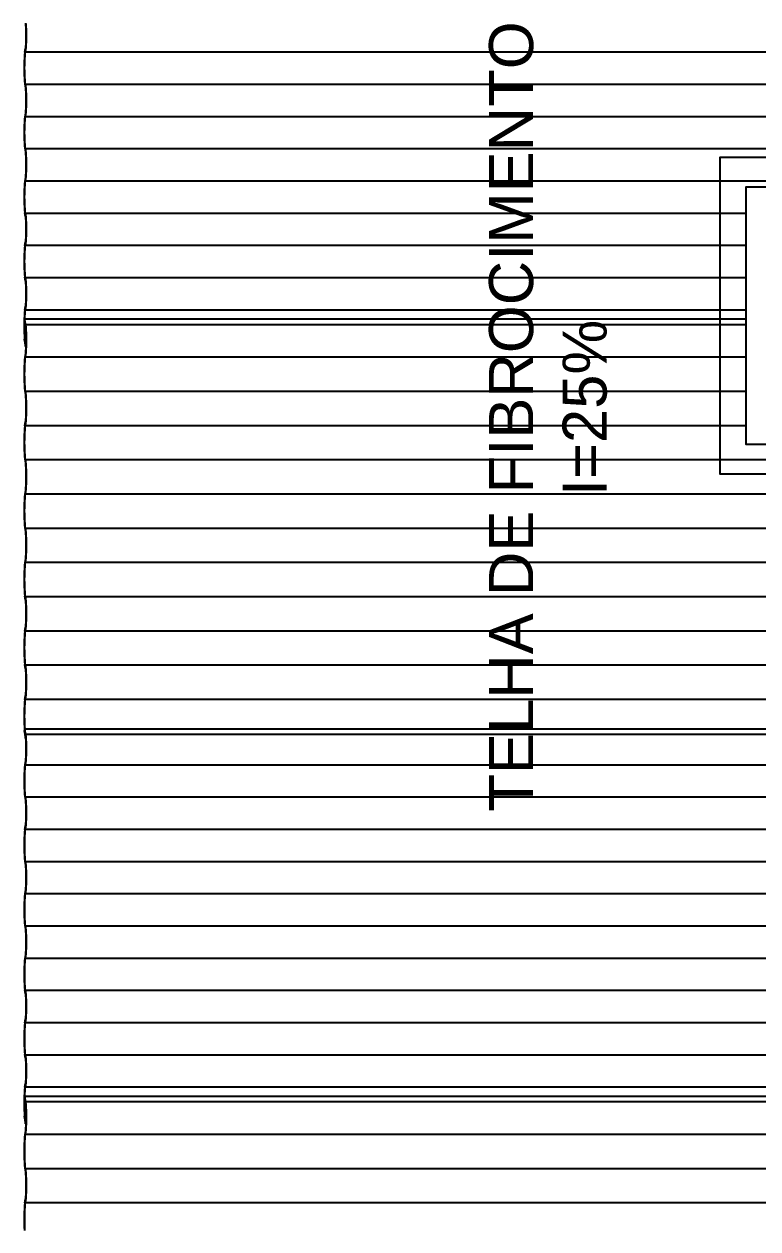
# Model space of a CAD drawing. Header units: millimetres. Extents: x 5512 to 5596, y 903 to 1082.
# Drawn here: x 5562.06 to 5565.39, y 980.04 to 985.52 of the extents above; entities that cross this region are included whole.
import ezdxf

# ---------------------------------------------------------------- set-up
doc = ezdxf.new("R2010")
doc.units = ezdxf.units.MM
doc.layers.add('0-COTAS', color=8, linetype='Continuous')
doc.styles.add('CARIMBO_DADOS', font='arial.ttf', dxfattribs={"height": 0.1})

msp = doc.modelspace()

# ---------------------------------------------------------------- linework, layer by layer
at = {"layer": '0-COTAS'}
for p, q in [((5562.0658, 985.5212), (5562.0667, 985.5118)), ((5562.0667, 985.5118), (5562.0674, 985.5011)), ((5562.0674, 985.5011), (5562.068, 985.4893)), ((5562.0675, 985.5179), (5562.0683, 985.5058)), ((5562.0683, 985.5058), (5562.0689, 985.4925)), ((5562.0689, 985.4925), (5562.0693, 985.4784)), ((5562.068, 985.4386), (5562.0674, 985.4268)), ((5562.068, 985.4893), (5562.0683, 985.4768)), ((5562.0683, 985.4511), (5562.068, 985.4386)), ((5562.0683, 985.4768), (5562.0684, 985.4639)), ((5562.0684, 985.4639), (5562.0683, 985.4511)), ((5562.0693, 985.4494), (5562.0689, 985.4353)), ((5562.0693, 985.4784), (5562.0694, 985.4639)), ((5562.0694, 985.4639), (5562.0693, 985.4494)), ((5562.0635, 985.3893), (5562.0623, 985.3775)), ((5562.0641, 985.382), (5562.0631, 985.3715)), ((5562.0635, 985.3893), (5562.0658, 985.4067)), ((5562.0653, 985.3907), (5562.0641, 985.382)), ((5562.0665, 985.3994), (5562.0653, 985.3907)), ((5562.0653, 985.3907), (5567.5794, 985.3907)), ((5562.0667, 985.416), (5562.0658, 985.4067)), ((5562.0675, 985.41), (5562.0665, 985.3994)), ((5562.0674, 985.4268), (5562.0667, 985.416)), ((5562.0683, 985.4221), (5562.0675, 985.41)), ((5562.0689, 985.4353), (5562.0683, 985.4221)), ((5562.0603, 985.3336), (5562.0602, 985.3175)), ((5562.0607, 985.3493), (5562.0603, 985.3336)), ((5562.0614, 985.3641), (5562.0607, 985.3493)), ((5562.0613, 985.332), (5562.0612, 985.3175)), ((5562.0617, 985.3461), (5562.0613, 985.332)), ((5562.0623, 985.3775), (5562.0614, 985.3641)), ((5562.0623, 985.3594), (5562.0617, 985.3461)), ((5562.0631, 985.3715), (5562.0623, 985.3594)), ((5562.0602, 985.3175), (5562.0603, 985.3014)), ((5562.0603, 985.3014), (5562.0607, 985.2857)), ((5562.0607, 985.2857), (5562.0614, 985.2709)), ((5562.0612, 985.3175), (5562.0613, 985.303)), ((5562.0613, 985.303), (5562.0617, 985.2889)), ((5562.0617, 985.2889), (5562.0623, 985.2756)), ((5562.0623, 985.2756), (5562.0631, 985.2635)), ((5562.0614, 985.2709), (5562.0623, 985.2575)), ((5562.0623, 985.2575), (5562.0635, 985.2457)), ((5562.0631, 985.2635), (5562.0641, 985.253)), ((5562.0635, 985.2457), (5562.0658, 985.2283)), ((5562.0641, 985.253), (5562.0653, 985.2443)), ((5562.0653, 985.2443), (5567.5794, 985.2443)), ((5562.0653, 985.2443), (5562.0665, 985.2356)), ((5562.0658, 985.2283), (5562.0667, 985.219)), ((5562.0665, 985.2356), (5562.0675, 985.225)), ((5562.0667, 985.219), (5562.0674, 985.2082)), ((5562.0675, 985.225), (5562.0683, 985.2129)), ((5562.0674, 985.2082), (5562.068, 985.1964)), ((5562.068, 985.1964), (5562.0683, 985.1839)), ((5562.0683, 985.2129), (5562.0689, 985.1997)), ((5562.0683, 985.1839), (5562.0684, 985.1711)), ((5562.0684, 985.1711), (5562.0683, 985.1582)), ((5562.0689, 985.1997), (5562.0693, 985.1856)), ((5562.0693, 985.1856), (5562.0694, 985.1711)), ((5562.0694, 985.1711), (5562.0693, 985.1566)), ((5562.0658, 985.1138), (5562.0635, 985.0964)), ((5562.0667, 985.1232), (5562.0658, 985.1138)), ((5562.0675, 985.1171), (5562.0665, 985.1066)), ((5562.0674, 985.1339), (5562.0667, 985.1232)), ((5562.068, 985.1457), (5562.0674, 985.1339)), ((5562.0683, 985.1292), (5562.0675, 985.1171)), ((5562.0683, 985.1582), (5562.068, 985.1457)), ((5562.0689, 985.1425), (5562.0683, 985.1292)), ((5562.0693, 985.1566), (5562.0689, 985.1425)), ((5562.0607, 985.0565), (5562.0603, 985.0408)), ((5562.0614, 985.0712), (5562.0607, 985.0565)), ((5562.0617, 985.0532), (5562.0613, 985.0391)), ((5562.0623, 985.0847), (5562.0614, 985.0712)), ((5562.0623, 985.0665), (5562.0617, 985.0532)), ((5562.0635, 985.0964), (5562.0623, 985.0847)), ((5562.0631, 985.0786), (5562.0623, 985.0665)), ((5562.0641, 985.0891), (5562.0631, 985.0786)), ((5562.0653, 985.0979), (5562.0641, 985.0891)), ((5562.0665, 985.1066), (5562.0653, 985.0979)), ((5562.0653, 985.0979), (5565.7862, 985.0979)), ((5562.0603, 985.0408), (5562.0602, 985.0246)), ((5562.0602, 985.0246), (5562.0603, 985.0085)), ((5562.0603, 985.0085), (5562.0607, 984.9928)), ((5562.0613, 985.0391), (5562.0612, 985.0246)), ((5562.0612, 985.0246), (5562.0613, 985.0101)), ((5562.0613, 985.0101), (5562.0617, 984.996)), ((5562.0607, 984.9928), (5562.0614, 984.978)), ((5562.0614, 984.978), (5562.0623, 984.9646)), ((5562.0617, 984.996), (5562.0623, 984.9828)), ((5562.0623, 984.9828), (5562.0631, 984.9707)), ((5562.0623, 984.9646), (5562.0635, 984.9529)), ((5562.0631, 984.9707), (5562.0641, 984.9601)), ((5562.0635, 984.9529), (5562.0658, 984.9355)), ((5562.0641, 984.9601), (5562.0653, 984.9514)), ((5562.0653, 984.9514), (5565.7862, 984.9514)), ((5562.0653, 984.9514), (5562.0665, 984.9427)), ((5562.0658, 984.9355), (5562.0667, 984.9261)), ((5562.0665, 984.9427), (5562.0675, 984.9322)), ((5562.0667, 984.9261), (5562.0674, 984.9154)), ((5562.0674, 984.9154), (5562.068, 984.9036)), ((5562.0675, 984.9322), (5562.0683, 984.9201)), ((5562.068, 984.9036), (5562.0683, 984.8911)), ((5562.0683, 984.9201), (5562.0689, 984.9068)), ((5562.0683, 984.8911), (5562.0684, 984.8782)), ((5562.0689, 984.9068), (5562.0693, 984.8927)), ((5562.0693, 984.8927), (5562.0694, 984.8782)), ((5562.0674, 984.841), (5562.0667, 984.8303)), ((5562.068, 984.8528), (5562.0674, 984.841)), ((5562.0683, 984.8363), (5562.0675, 984.8242)), ((5562.0683, 984.8653), (5562.068, 984.8528)), ((5562.0684, 984.8782), (5562.0683, 984.8653)), ((5562.0689, 984.8496), (5562.0683, 984.8363)), ((5562.0693, 984.8637), (5562.0689, 984.8496)), ((5562.0694, 984.8782), (5562.0693, 984.8637)), ((5562.0623, 984.7918), (5562.0614, 984.7784)), ((5562.0635, 984.8036), (5562.0623, 984.7918)), ((5562.0631, 984.7857), (5562.0623, 984.7737)), ((5562.0641, 984.7963), (5562.0631, 984.7857)), ((5562.0658, 984.821), (5562.0635, 984.8036)), ((5562.0653, 984.805), (5562.0641, 984.7963)), ((5562.0665, 984.8137), (5562.0653, 984.805)), ((5562.0653, 984.805), (5565.7862, 984.805)), ((5562.0667, 984.8303), (5562.0658, 984.821)), ((5562.0675, 984.8242), (5562.0665, 984.8137)), ((5562.0603, 984.7479), (5562.0602, 984.7318)), ((5562.0602, 984.7318), (5562.0603, 984.7156)), ((5562.0607, 984.7636), (5562.0603, 984.7479)), ((5562.0614, 984.7784), (5562.0607, 984.7636)), ((5562.0613, 984.7463), (5562.0612, 984.7318)), ((5562.0612, 984.7318), (5562.0613, 984.7173)), ((5562.0617, 984.7604), (5562.0613, 984.7463)), ((5562.0623, 984.7737), (5562.0617, 984.7604)), ((5562.0603, 984.7156), (5562.0607, 984.7)), ((5562.0607, 984.7), (5562.0614, 984.6852)), ((5562.0613, 984.7173), (5562.0617, 984.7032)), ((5562.0614, 984.6852), (5562.0623, 984.6717)), ((5562.0617, 984.7032), (5562.0623, 984.6899)), ((5562.0623, 984.6899), (5562.0631, 984.6778)), ((5562.0623, 984.6717), (5562.0635, 984.66)), ((5562.0631, 984.6778), (5562.0641, 984.6673)), ((5562.0658, 984.6426), (5562.0635, 984.66)), ((5562.0641, 984.6673), (5562.0653, 984.6586)), ((5562.0653, 984.6586), (5565.3373, 984.6586)), ((5562.0653, 984.6586), (5562.0665, 984.6499)), ((5562.0658, 984.6426), (5562.0667, 984.6332)), ((5562.0665, 984.6499), (5562.0675, 984.6393)), ((5562.0667, 984.6332), (5562.0674, 984.6225)), ((5562.0674, 984.6225), (5562.068, 984.6107)), ((5562.0675, 984.6393), (5562.0683, 984.6272)), ((5562.0683, 984.6272), (5562.0689, 984.6139)), ((5562.068, 984.56), (5562.0674, 984.5482)), ((5562.068, 984.6107), (5562.0683, 984.5982)), ((5562.0683, 984.5725), (5562.068, 984.56)), ((5562.0683, 984.5982), (5562.0684, 984.5853)), ((5562.0684, 984.5853), (5562.0683, 984.5725)), ((5562.0689, 984.6139), (5562.0693, 984.5999)), ((5562.0693, 984.5708), (5562.0689, 984.5568)), ((5562.0693, 984.5999), (5562.0694, 984.5853)), ((5562.0694, 984.5853), (5562.0693, 984.5708)), ((5562.0635, 984.5107), (5562.0623, 984.499)), ((5562.0635, 984.5107), (5562.0658, 984.5281)), ((5562.0653, 984.5121), (5562.0641, 984.5034)), ((5562.0665, 984.5208), (5562.0653, 984.5121)), ((5562.0653, 984.5121), (5565.3373, 984.5121)), ((5562.0667, 984.5375), (5562.0658, 984.5281)), ((5562.0675, 984.5314), (5562.0665, 984.5208)), ((5562.0674, 984.5482), (5562.0667, 984.5375)), ((5562.0683, 984.5435), (5562.0675, 984.5314)), ((5562.0689, 984.5568), (5562.0683, 984.5435)), ((5562.0603, 984.4551), (5562.0602, 984.4389)), ((5562.0607, 984.4707), (5562.0603, 984.4551)), ((5562.0614, 984.4855), (5562.0607, 984.4707)), ((5562.0613, 984.4534), (5562.0612, 984.4389)), ((5562.0617, 984.4675), (5562.0613, 984.4534)), ((5562.0623, 984.499), (5562.0614, 984.4855)), ((5562.0623, 984.4808), (5562.0617, 984.4675)), ((5562.0631, 984.4929), (5562.0623, 984.4808)), ((5562.0641, 984.5034), (5562.0631, 984.4929)), ((5562.0602, 984.4389), (5562.0603, 984.4228)), ((5562.0603, 984.4228), (5562.0607, 984.4071)), ((5562.0607, 984.4071), (5562.0614, 984.3923)), ((5562.0612, 984.4389), (5562.0613, 984.4244)), ((5562.0613, 984.4244), (5562.0617, 984.4103)), ((5562.0617, 984.4103), (5562.0623, 984.397)), ((5562.0623, 984.397), (5562.0631, 984.385)), ((5562.0614, 984.3923), (5562.0623, 984.3789)), ((5562.0623, 984.3789), (5562.0635, 984.3671)), ((5562.0631, 984.385), (5562.0641, 984.3744)), ((5562.0658, 984.3497), (5562.0635, 984.3671)), ((5562.0641, 984.3744), (5562.0653, 984.3657)), ((5562.0653, 984.3657), (5565.3373, 984.3657)), ((5562.0653, 984.3657), (5562.0665, 984.357)), ((5562.0658, 984.3497), (5562.0667, 984.3404)), ((5562.0665, 984.357), (5562.0675, 984.3465)), ((5562.0675, 984.3465), (5562.0683, 984.3344)), ((5562.0667, 984.3404), (5562.0674, 984.3297)), ((5562.0674, 984.3297), (5562.068, 984.3179)), ((5562.068, 984.3179), (5562.0683, 984.3054)), ((5562.0683, 984.3344), (5562.0689, 984.3211)), ((5562.0683, 984.3054), (5562.0684, 984.2925)), ((5562.0684, 984.2925), (5562.0683, 984.2796)), ((5562.0689, 984.3211), (5562.0693, 984.307)), ((5562.0693, 984.307), (5562.0694, 984.2925)), ((5562.0694, 984.2925), (5562.0693, 984.278)), ((5562.0635, 984.2178), (5562.0658, 984.2352)), ((5562.0667, 984.2446), (5562.0658, 984.2352)), ((5562.0675, 984.2385), (5562.0665, 984.228)), ((5562.0674, 984.2553), (5562.0667, 984.2446)), ((5562.068, 984.2671), (5562.0674, 984.2553)), ((5562.0683, 984.2506), (5562.0675, 984.2385)), ((5562.0683, 984.2796), (5562.068, 984.2671)), ((5562.0689, 984.2639), (5562.0683, 984.2506)), ((5562.0693, 984.278), (5562.0689, 984.2639)), ((5562.0607, 984.1779), (5562.0603, 984.1622)), ((5562.0614, 984.1927), (5562.0607, 984.1779)), ((5562.0623, 984.2061), (5562.0614, 984.1927)), ((5562.0623, 984.1879), (5562.0617, 984.1747)), ((5562.0635, 984.2178), (5562.0623, 984.2061)), ((5562.0631, 984.2), (5562.0623, 984.1879)), ((5562.0641, 984.2106), (5562.0631, 984.2)), ((5562.0653, 984.2193), (5562.0641, 984.2106)), ((5562.0665, 984.228), (5562.0653, 984.2193)), ((5562.0653, 984.2193), (5565.3373, 984.2193)), ((5562.0603, 984.1622), (5562.0602, 984.1461)), ((5562.0602, 984.1461), (5562.0603, 984.1299)), ((5562.0603, 984.1299), (5562.0607, 984.1142)), ((5562.0613, 984.1606), (5562.0612, 984.1461)), ((5562.0612, 984.1461), (5562.0613, 984.1316)), ((5562.0617, 984.1747), (5562.0613, 984.1606)), ((5562.0613, 984.1316), (5562.0617, 984.1175)), ((5562.0636, 984.1682), (5562.0642, 984.176)), ((5562.0636, 984.1682), (5562.0667, 984.1334)), ((5562.0665, 984.151), (5562.0642, 984.176)), ((5565.3373, 984.176), (5562.0642, 984.176)), ((5565.3373, 984.151), (5562.0665, 984.151)), ((5562.0665, 984.151), (5562.0675, 984.1398)), ((5562.0667, 984.1334), (5562.0674, 984.122)), ((5562.0674, 984.122), (5562.068, 984.1095)), ((5562.0675, 984.1398), (5562.0683, 984.127)), ((5562.0683, 984.127), (5562.0689, 984.1129)), ((5562.0607, 984.1142), (5562.0614, 984.0995)), ((5562.0614, 984.0995), (5562.0623, 984.086)), ((5562.0617, 984.1175), (5562.0623, 984.1042)), ((5562.0623, 984.1042), (5562.0631, 984.0921)), ((5562.0635, 984.0743), (5562.0623, 984.086)), ((5562.0641, 984.0816), (5562.0631, 984.0921)), ((5562.0641, 984.0816), (5562.0635, 984.0743)), ((5562.0635, 984.0743), (5562.0648, 984.0743)), ((5562.0635, 984.0743), (5562.0656, 984.052)), ((5562.0641, 984.0816), (5562.0684, 984.0816)), ((5562.0641, 984.0816), (5562.0648, 984.0743)), ((5562.0648, 984.0743), (5562.0664, 984.0581)), ((5562.068, 984.1095), (5562.0683, 984.0962)), ((5562.0683, 984.0688), (5562.068, 984.0581)), ((5562.0683, 984.0962), (5562.0684, 984.0825)), ((5562.0684, 984.0816), (5562.0683, 984.0688)), ((5562.0684, 984.0825), (5562.0684, 984.0816)), ((5562.0689, 984.1129), (5562.0693, 984.0979)), ((5562.0693, 984.0979), (5562.0694, 984.0825)), ((5562.0694, 984.0825), (5562.0693, 984.0671)), ((5562.0658, 984.0217), (5562.0635, 984.0032)), ((5562.0665, 984.014), (5562.0653, 984.0048)), ((5562.0664, 984.0581), (5562.0656, 984.052)), ((5562.0656, 984.052), (5562.0678, 984.052)), ((5562.0667, 984.0317), (5562.0658, 984.0217)), ((5562.0664, 984.0581), (5562.068, 984.0581)), ((5562.0675, 984.0252), (5562.0665, 984.014)), ((5562.0674, 984.0431), (5562.0667, 984.0317)), ((5562.0678, 984.052), (5562.0674, 984.0431)), ((5562.0683, 984.038), (5562.0675, 984.0252)), ((5562.068, 984.0556), (5562.0678, 984.052)), ((5562.068, 984.0581), (5562.068, 984.0556)), ((5562.0689, 984.0521), (5562.0683, 984.038)), ((5562.0693, 984.0671), (5562.0689, 984.0521)), ((5562.0607, 983.9608), (5562.0603, 983.9441)), ((5562.0614, 983.9765), (5562.0607, 983.9608)), ((5562.0623, 983.9908), (5562.0614, 983.9765)), ((5562.0623, 983.9715), (5562.0617, 983.9574)), ((5562.0635, 984.0032), (5562.0623, 983.9908)), ((5562.0631, 983.9843), (5562.0623, 983.9715)), ((5562.0641, 983.9955), (5562.0631, 983.9843)), ((5562.0653, 984.0048), (5562.0641, 983.9955)), ((5562.0653, 984.0048), (5565.3373, 984.0048)), ((5562.0603, 983.9441), (5562.0602, 983.927)), ((5562.0602, 983.927), (5562.0603, 983.9099)), ((5562.0603, 983.9099), (5562.0607, 983.8932)), ((5562.0613, 983.9424), (5562.0612, 983.927)), ((5562.0612, 983.927), (5562.0613, 983.9116)), ((5562.0617, 983.9574), (5562.0613, 983.9424)), ((5562.0613, 983.9116), (5562.0617, 983.8966)), ((5562.0607, 983.8932), (5562.0614, 983.8775)), ((5562.0614, 983.8775), (5562.0623, 983.8632)), ((5562.0617, 983.8966), (5562.0623, 983.8825)), ((5562.0623, 983.8825), (5562.0631, 983.8697)), ((5562.0623, 983.8632), (5562.0635, 983.8508)), ((5562.0631, 983.8697), (5562.0641, 983.8585)), ((5562.0635, 983.8508), (5562.0658, 983.8323)), ((5562.0641, 983.8585), (5562.0653, 983.8492)), ((5562.0653, 983.8492), (5562.0665, 983.84)), ((5562.0653, 983.8492), (5565.3373, 983.8492)), ((5562.0658, 983.8323), (5562.0667, 983.8223)), ((5562.0665, 983.84), (5562.0675, 983.8288)), ((5562.0667, 983.8223), (5562.0674, 983.811)), ((5562.0674, 983.811), (5562.068, 983.7984)), ((5562.0675, 983.8288), (5562.0683, 983.816)), ((5562.068, 983.7984), (5562.0683, 983.7852)), ((5562.0683, 983.816), (5562.0689, 983.8019)), ((5562.0689, 983.8019), (5562.0693, 983.7869)), ((5562.068, 983.7445), (5562.0674, 983.732)), ((5562.0683, 983.7578), (5562.068, 983.7445)), ((5562.0683, 983.7852), (5562.0684, 983.7715)), ((5562.0684, 983.7715), (5562.0683, 983.7578)), ((5562.0689, 983.7411), (5562.0683, 983.727)), ((5562.0693, 983.7561), (5562.0689, 983.7411)), ((5562.0693, 983.7869), (5562.0694, 983.7715)), ((5562.0694, 983.7715), (5562.0693, 983.7561)), ((5562.0635, 983.6922), (5562.0623, 983.6797)), ((5562.0641, 983.6845), (5562.0631, 983.6733)), ((5562.0635, 983.6922), (5562.0658, 983.7107)), ((5562.0653, 983.6937), (5562.0641, 983.6845)), ((5562.0665, 983.703), (5562.0653, 983.6937)), ((5562.0653, 983.6937), (5565.3373, 983.6937)), ((5562.0667, 983.7206), (5562.0658, 983.7107)), ((5562.0675, 983.7142), (5562.0665, 983.703)), ((5562.0674, 983.732), (5562.0667, 983.7206)), ((5562.0683, 983.727), (5562.0675, 983.7142)), ((5562.0603, 983.6331), (5562.0602, 983.616)), ((5562.0607, 983.6498), (5562.0603, 983.6331)), ((5562.0614, 983.6655), (5562.0607, 983.6498)), ((5562.0613, 983.6314), (5562.0612, 983.616)), ((5562.0617, 983.6464), (5562.0613, 983.6314)), ((5562.0623, 983.6797), (5562.0614, 983.6655)), ((5562.0623, 983.6605), (5562.0617, 983.6464)), ((5562.0631, 983.6733), (5562.0623, 983.6605)), ((5562.0602, 983.616), (5562.0603, 983.5988)), ((5562.0603, 983.5988), (5562.0607, 983.5822)), ((5562.0607, 983.5822), (5562.0614, 983.5665)), ((5562.0612, 983.616), (5562.0613, 983.6006)), ((5562.0613, 983.6006), (5562.0617, 983.5856)), ((5562.0617, 983.5856), (5562.0623, 983.5715)), ((5562.0614, 983.5665), (5562.0623, 983.5522)), ((5562.0623, 983.5715), (5562.0631, 983.5587)), ((5562.0623, 983.5522), (5562.0635, 983.5398)), ((5562.0631, 983.5587), (5562.0641, 983.5475)), ((5562.0635, 983.5398), (5562.0658, 983.5213)), ((5562.0641, 983.5475), (5562.0653, 983.5382)), ((5562.0653, 983.5382), (5565.7862, 983.5382)), ((5562.0653, 983.5382), (5562.0665, 983.529)), ((5562.0658, 983.5213), (5562.0667, 983.5113)), ((5562.0665, 983.529), (5562.0675, 983.5178)), ((5562.0667, 983.5113), (5562.0674, 983.4999)), ((5562.0674, 983.4999), (5562.068, 983.4874)), ((5562.0675, 983.5178), (5562.0683, 983.5049)), ((5562.068, 983.4874), (5562.0683, 983.4741)), ((5562.0683, 983.5049), (5562.0689, 983.4908)), ((5562.0683, 983.4741), (5562.0684, 983.4605)), ((5562.0689, 983.4908), (5562.0693, 983.4759)), ((5562.0693, 983.4759), (5562.0694, 983.4605)), ((5562.0674, 983.421), (5562.0667, 983.4096)), ((5562.068, 983.4335), (5562.0674, 983.421)), ((5562.0683, 983.416), (5562.0675, 983.4032)), ((5562.0683, 983.4468), (5562.068, 983.4335)), ((5562.0684, 983.4605), (5562.0683, 983.4468)), ((5562.0689, 983.4301), (5562.0683, 983.416)), ((5562.0693, 983.4451), (5562.0689, 983.4301)), ((5562.0694, 983.4605), (5562.0693, 983.4451)), ((5562.0623, 983.3687), (5562.0614, 983.3544)), ((5562.0635, 983.3812), (5562.0623, 983.3687)), ((5562.0631, 983.3623), (5562.0623, 983.3494)), ((5562.0641, 983.3735), (5562.0631, 983.3623)), ((5562.0658, 983.3997), (5562.0635, 983.3812)), ((5562.0653, 983.3827), (5562.0641, 983.3735)), ((5562.0665, 983.392), (5562.0653, 983.3827)), ((5562.0653, 983.3827), (5565.7862, 983.3827)), ((5562.0667, 983.4096), (5562.0658, 983.3997)), ((5562.0675, 983.4032), (5562.0665, 983.392)), ((5562.0603, 983.3221), (5562.0602, 983.305)), ((5562.0602, 983.305), (5562.0603, 983.2878)), ((5562.0607, 983.3388), (5562.0603, 983.3221)), ((5562.0614, 983.3544), (5562.0607, 983.3388)), ((5562.0613, 983.3204), (5562.0612, 983.305)), ((5562.0612, 983.305), (5562.0613, 983.2896)), ((5562.0617, 983.3353), (5562.0613, 983.3204)), ((5562.0623, 983.3494), (5562.0617, 983.3353)), ((5562.0603, 983.2878), (5562.0607, 983.2712)), ((5562.0607, 983.2712), (5562.0614, 983.2555)), ((5562.0613, 983.2896), (5562.0617, 983.2746)), ((5562.0614, 983.2555), (5562.0623, 983.2412)), ((5562.0617, 983.2746), (5562.0623, 983.2605)), ((5562.0623, 983.2605), (5562.0631, 983.2476)), ((5562.0631, 983.2476), (5562.0641, 983.2364)), ((5562.0623, 983.2412), (5562.0635, 983.2287)), ((5562.0635, 983.2287), (5562.0658, 983.2102)), ((5562.0641, 983.2364), (5562.0653, 983.2272)), ((5562.0653, 983.2272), (5565.7862, 983.2272)), ((5562.0653, 983.2272), (5562.0665, 983.218)), ((5562.0658, 983.2102), (5562.0667, 983.2003)), ((5562.0665, 983.218), (5562.0675, 983.2068)), ((5562.0667, 983.2003), (5562.0674, 983.1889)), ((5562.0675, 983.2068), (5562.0683, 983.1939)), ((5562.0683, 983.1939), (5562.0689, 983.1798)), ((5562.0674, 983.1889), (5562.068, 983.1764)), ((5562.068, 983.1764), (5562.0683, 983.1631)), ((5562.0683, 983.1631), (5562.0684, 983.1494)), ((5562.0684, 983.1494), (5562.0683, 983.1358)), ((5562.0689, 983.1798), (5562.0693, 983.1649)), ((5562.0693, 983.1649), (5562.0694, 983.1494)), ((5562.0694, 983.1494), (5562.0693, 983.134)), ((5562.0658, 983.0887), (5562.0635, 983.0702)), ((5562.0667, 983.0986), (5562.0658, 983.0887)), ((5562.0675, 983.0921), (5562.0665, 983.0809)), ((5562.0674, 983.11), (5562.0667, 983.0986)), ((5562.068, 983.1225), (5562.0674, 983.11)), ((5562.0683, 983.105), (5562.0675, 983.0921)), ((5562.0683, 983.1358), (5562.068, 983.1225)), ((5562.0689, 983.1191), (5562.0683, 983.105)), ((5562.0693, 983.134), (5562.0689, 983.1191)), ((5562.0607, 983.0277), (5562.0603, 983.0111)), ((5562.0614, 983.0434), (5562.0607, 983.0277)), ((5562.0623, 983.0577), (5562.0614, 983.0434)), ((5562.0623, 983.0384), (5562.0617, 983.0243)), ((5562.0635, 983.0702), (5562.0623, 983.0577)), ((5562.0631, 983.0512), (5562.0623, 983.0384)), ((5562.0641, 983.0624), (5562.0631, 983.0512)), ((5562.0653, 983.0717), (5562.0641, 983.0624)), ((5562.0665, 983.0809), (5562.0653, 983.0717)), ((5562.0653, 983.0717), (5567.5794, 983.0717)), ((5562.0603, 983.0111), (5562.0602, 982.9939)), ((5562.0602, 982.9939), (5562.0603, 982.9768)), ((5562.0603, 982.9768), (5562.0607, 982.9601)), ((5562.0613, 983.0093), (5562.0612, 982.9939)), ((5562.0612, 982.9939), (5562.0613, 982.9785)), ((5562.0617, 983.0243), (5562.0613, 983.0093)), ((5562.0613, 982.9785), (5562.0617, 982.9636)), ((5562.0607, 982.9601), (5562.0614, 982.9444)), ((5562.0614, 982.9444), (5562.0623, 982.9302)), ((5562.0617, 982.9636), (5562.0623, 982.9495)), ((5562.0623, 982.9495), (5562.0631, 982.9366)), ((5562.0623, 982.9302), (5562.0635, 982.9177)), ((5562.0631, 982.9366), (5562.0641, 982.9254)), ((5562.0658, 982.8992), (5562.0635, 982.9177)), ((5562.0641, 982.9254), (5562.0653, 982.9162)), ((5562.0653, 982.9162), (5567.5794, 982.9162)), ((5562.0653, 982.9162), (5562.0665, 982.9069)), ((5562.0658, 982.8992), (5562.0667, 982.8893)), ((5562.0665, 982.9069), (5562.0675, 982.8957)), ((5562.0667, 982.8893), (5562.0674, 982.8779)), ((5562.0674, 982.8779), (5562.068, 982.8654)), ((5562.0675, 982.8957), (5562.0683, 982.8829)), ((5562.068, 982.8654), (5562.0683, 982.8521)), ((5562.0683, 982.8829), (5562.0689, 982.8688)), ((5562.0689, 982.8688), (5562.0693, 982.8538)), ((5562.068, 982.8115), (5562.0674, 982.799)), ((5562.0683, 982.8247), (5562.068, 982.8115)), ((5562.0683, 982.8521), (5562.0684, 982.8384)), ((5562.0684, 982.8384), (5562.0683, 982.8247)), ((5562.0693, 982.823), (5562.0689, 982.808)), ((5562.0693, 982.8538), (5562.0694, 982.8384)), ((5562.0694, 982.8384), (5562.0693, 982.823)), ((5562.0635, 982.7591), (5562.0623, 982.7467)), ((5562.0635, 982.7591), (5562.0658, 982.7776)), ((5562.0653, 982.7607), (5562.0641, 982.7514)), ((5562.0665, 982.7699), (5562.0653, 982.7607)), ((5562.0653, 982.7607), (5567.5794, 982.7607)), ((5562.0667, 982.7876), (5562.0658, 982.7776)), ((5562.0675, 982.7811), (5562.0665, 982.7699)), ((5562.0674, 982.799), (5562.0667, 982.7876)), ((5562.0683, 982.7939), (5562.0675, 982.7811)), ((5562.0689, 982.808), (5562.0683, 982.7939)), ((5562.0603, 982.7), (5562.0602, 982.6829)), ((5562.0607, 982.7167), (5562.0603, 982.7)), ((5562.0614, 982.7324), (5562.0607, 982.7167)), ((5562.0617, 982.7133), (5562.0613, 982.6983)), ((5562.0623, 982.7467), (5562.0614, 982.7324)), ((5562.0623, 982.7274), (5562.0617, 982.7133)), ((5562.0631, 982.7402), (5562.0623, 982.7274)), ((5562.0641, 982.7514), (5562.0631, 982.7402)), ((5562.0602, 982.6829), (5562.0603, 982.6658)), ((5562.0603, 982.6658), (5562.0607, 982.6491)), ((5562.0607, 982.6491), (5562.0614, 982.6334)), ((5562.0613, 982.6983), (5562.0612, 982.6829)), ((5562.0612, 982.6829), (5562.0613, 982.6675)), ((5562.0613, 982.6675), (5562.0617, 982.6525)), ((5562.0617, 982.6525), (5562.0623, 982.6384)), ((5562.0614, 982.6334), (5562.0623, 982.6191)), ((5562.0623, 982.6384), (5562.0631, 982.6256)), ((5562.0623, 982.6191), (5562.0635, 982.6067)), ((5562.0631, 982.6256), (5562.0641, 982.6144)), ((5562.0658, 982.5882), (5562.0635, 982.6067)), ((5562.0641, 982.6144), (5562.0653, 982.6052)), ((5562.0653, 982.6052), (5567.5794, 982.6052)), ((5562.0653, 982.6052), (5562.0665, 982.5959)), ((5562.0665, 982.5959), (5562.0675, 982.5847)), ((5562.0658, 982.5882), (5562.0667, 982.5783)), ((5562.0667, 982.5783), (5562.0674, 982.5669)), ((5562.0674, 982.5669), (5562.068, 982.5543)), ((5562.0675, 982.5847), (5562.0683, 982.5719)), ((5562.068, 982.5543), (5562.0683, 982.5411)), ((5562.0683, 982.5719), (5562.0689, 982.5578)), ((5562.0683, 982.5411), (5562.0684, 982.5274)), ((5562.0689, 982.5578), (5562.0693, 982.5428)), ((5562.0693, 982.5428), (5562.0694, 982.5274)), ((5562.0674, 982.4879), (5562.0667, 982.4765)), ((5562.068, 982.5004), (5562.0674, 982.4879)), ((5562.0683, 982.4829), (5562.0675, 982.4701)), ((5562.0683, 982.5137), (5562.068, 982.5004)), ((5562.0684, 982.5274), (5562.0683, 982.5137)), ((5562.0689, 982.497), (5562.0683, 982.4829)), ((5562.0693, 982.512), (5562.0689, 982.497)), ((5562.0694, 982.5274), (5562.0693, 982.512)), ((5562.0623, 982.4356), (5562.0614, 982.4214)), ((5562.0635, 982.4481), (5562.0623, 982.4356)), ((5562.0631, 982.4292), (5562.0623, 982.4164)), ((5562.0641, 982.4404), (5562.0631, 982.4292)), ((5562.0635, 982.4481), (5562.0658, 982.4666)), ((5562.0653, 982.4496), (5562.0641, 982.4404)), ((5562.0665, 982.4589), (5562.0653, 982.4496)), ((5562.0653, 982.4496), (5567.5794, 982.4496)), ((5562.0667, 982.4765), (5562.0658, 982.4666)), ((5562.0675, 982.4701), (5562.0665, 982.4589)), ((5562.0603, 982.389), (5562.0602, 982.3719)), ((5562.0602, 982.3719), (5562.0603, 982.3547)), ((5562.0607, 982.4057), (5562.0603, 982.389)), ((5562.0614, 982.4214), (5562.0607, 982.4057)), ((5562.0613, 982.3873), (5562.0612, 982.3719)), ((5562.0612, 982.3719), (5562.0613, 982.3565)), ((5562.0617, 982.4023), (5562.0613, 982.3873)), ((5562.0623, 982.4164), (5562.0617, 982.4023)), ((5562.0603, 982.3547), (5562.0607, 982.3381)), ((5562.0607, 982.3381), (5562.0614, 982.3224)), ((5562.0613, 982.3565), (5562.0617, 982.3415)), ((5562.0614, 982.3224), (5562.0623, 982.3081)), ((5562.0617, 982.3415), (5562.0623, 982.3274)), ((5562.0623, 982.3274), (5562.0631, 982.3146)), ((5562.0635, 982.2957), (5562.0623, 982.3081)), ((5562.0638, 982.3069), (5562.0631, 982.3146)), ((5562.064, 982.3025), (5562.0635, 982.2957)), ((5562.0635, 982.2957), (5562.0647, 982.2957)), ((5562.0635, 982.2957), (5562.0656, 982.272)), ((5562.0637, 982.3059), (5562.0638, 982.3069)), ((5562.064, 982.3025), (5562.0637, 982.3059)), ((5562.0638, 982.3069), (5562.0643, 982.3132)), ((5562.0641, 982.3034), (5562.0638, 982.3069)), ((5562.0641, 982.3034), (5562.064, 982.3025)), ((5562.0647, 982.2957), (5562.064, 982.3025)), ((5562.0641, 982.3034), (5562.0664, 982.2784)), ((5562.0666, 982.2897), (5562.0643, 982.3132)), ((5567.5774, 982.3132), (5562.0643, 982.3132)), ((5562.0659, 982.2825), (5562.0647, 982.2957)), ((5562.0663, 982.2783), (5562.0656, 982.272)), ((5562.0656, 982.272), (5562.0669, 982.272)), ((5562.0659, 982.2825), (5562.0664, 982.2784)), ((5562.0664, 982.2784), (5562.0663, 982.2783)), ((5562.0663, 982.2783), (5562.0668, 982.2731)), ((5567.5808, 982.2897), (5562.0666, 982.2897)), ((5562.0666, 982.2897), (5562.0676, 982.2792)), ((5562.0668, 982.2731), (5562.0669, 982.272)), ((5562.0669, 982.272), (5562.0676, 982.2624)), ((5562.0676, 982.2792), (5562.0684, 982.2671)), ((5562.0676, 982.2624), (5562.0681, 982.2506)), ((5562.0684, 982.2671), (5562.069, 982.2538)), ((5562.0681, 982.2506), (5562.0684, 982.2381)), ((5562.0684, 982.2123), (5562.0681, 982.1998)), ((5562.0684, 982.2381), (5562.0685, 982.2252)), ((5562.0685, 982.2252), (5562.0684, 982.2123)), ((5562.069, 982.2538), (5562.0694, 982.2397)), ((5562.0694, 982.2107), (5562.069, 982.1966)), ((5562.0694, 982.2397), (5562.0695, 982.2252)), ((5562.0695, 982.2252), (5562.0694, 982.2107)), ((5562.0659, 982.168), (5562.0636, 982.1506)), ((5562.0654, 982.152), (5562.0642, 982.1433)), ((5562.0666, 982.1607), (5562.0654, 982.152)), ((5562.0654, 982.152), (5567.5796, 982.152)), ((5562.0668, 982.1773), (5562.0659, 982.168)), ((5562.0676, 982.1713), (5562.0666, 982.1607)), ((5562.0676, 982.1881), (5562.0668, 982.1773)), ((5562.0681, 982.1998), (5562.0676, 982.1881)), ((5562.0684, 982.1833), (5562.0676, 982.1713)), ((5562.069, 982.1966), (5562.0684, 982.1833)), ((5562.0609, 982.1106), (5562.0605, 982.0949)), ((5562.0615, 982.1254), (5562.0609, 982.1106)), ((5562.0618, 982.1074), (5562.0614, 982.0933)), ((5562.0625, 982.1388), (5562.0615, 982.1254)), ((5562.0624, 982.1207), (5562.0618, 982.1074)), ((5562.0632, 982.1327), (5562.0624, 982.1207)), ((5562.0636, 982.1506), (5562.0625, 982.1388)), ((5562.0642, 982.1433), (5562.0632, 982.1327)), ((5562.0605, 982.0949), (5562.0603, 982.0788)), ((5562.0603, 982.0788), (5562.0605, 982.0626)), ((5562.0605, 982.0626), (5562.0609, 982.047)), ((5562.0609, 982.047), (5562.0615, 982.0322)), ((5562.0614, 982.0933), (5562.0613, 982.0788)), ((5562.0613, 982.0788), (5562.0614, 982.0643)), ((5562.0614, 982.0643), (5562.0618, 982.0502)), ((5562.0618, 982.0502), (5562.0624, 982.0369)), ((5562.0615, 982.0322), (5562.0625, 982.0187)), ((5562.0624, 982.0369), (5562.0632, 982.0248)), ((5562.0625, 982.0187), (5562.0636, 982.007)), ((5562.0632, 982.0248), (5562.0642, 982.0143)), ((5562.0636, 982.007), (5562.0659, 981.9896)), ((5562.0642, 982.0143), (5562.0654, 982.0056)), ((5562.0654, 982.0056), (5562.0666, 981.9969)), ((5562.0654, 982.0056), (5567.5796, 982.0056)), ((5562.0659, 981.9896), (5562.0668, 981.9802)), ((5562.0666, 981.9969), (5562.0676, 981.9863)), ((5562.0668, 981.9802), (5562.0676, 981.9695)), ((5562.0676, 981.9863), (5562.0684, 981.9742)), ((5562.0676, 981.9695), (5562.0681, 981.9577)), ((5562.0681, 981.9577), (5562.0684, 981.9452)), ((5562.0684, 981.9742), (5562.069, 981.961)), ((5562.0684, 981.9452), (5562.0685, 981.9324)), ((5562.0685, 981.9324), (5562.0684, 981.9195)), ((5562.069, 981.961), (5562.0694, 981.9469)), ((5562.0694, 981.9469), (5562.0695, 981.9324)), ((5562.0695, 981.9324), (5562.0694, 981.9178)), ((5562.0668, 981.8845), (5562.0659, 981.8751)), ((5562.0676, 981.8784), (5562.0666, 981.8678)), ((5562.0676, 981.8952), (5562.0668, 981.8845)), ((5562.0681, 981.907), (5562.0676, 981.8952)), ((5562.0684, 981.8905), (5562.0676, 981.8784)), ((5562.0684, 981.9195), (5562.0681, 981.907)), ((5562.069, 981.9038), (5562.0684, 981.8905)), ((5562.0694, 981.9178), (5562.069, 981.9038)), ((5562.0615, 981.8325), (5562.0609, 981.8177)), ((5562.0625, 981.846), (5562.0615, 981.8325)), ((5562.0624, 981.8278), (5562.0618, 981.8145)), ((5562.0632, 981.8399), (5562.0624, 981.8278)), ((5562.0636, 981.8577), (5562.0625, 981.846)), ((5562.0642, 981.8504), (5562.0632, 981.8399)), ((5562.0636, 981.8577), (5562.0659, 981.8751)), ((5562.0654, 981.8591), (5562.0642, 981.8504)), ((5562.0666, 981.8678), (5562.0654, 981.8591)), ((5562.0654, 981.8591), (5567.5796, 981.8591)), ((5562.0605, 981.8021), (5562.0603, 981.7859)), ((5562.0603, 981.7859), (5562.0605, 981.7698)), ((5562.0609, 981.8177), (5562.0605, 981.8021)), ((5562.0605, 981.7698), (5562.0609, 981.7541)), ((5562.0614, 981.8004), (5562.0613, 981.7859)), ((5562.0613, 981.7859), (5562.0614, 981.7714)), ((5562.0618, 981.8145), (5562.0614, 981.8004)), ((5562.0614, 981.7714), (5562.0618, 981.7573)), ((5562.0609, 981.7541), (5562.0615, 981.7393)), ((5562.0615, 981.7393), (5562.0625, 981.7259)), ((5562.0618, 981.7573), (5562.0624, 981.744)), ((5562.0624, 981.744), (5562.0632, 981.732)), ((5562.0625, 981.7259), (5562.0636, 981.7141)), ((5562.0632, 981.732), (5562.0642, 981.7214)), ((5562.0636, 981.7141), (5562.0659, 981.6967)), ((5562.0642, 981.7214), (5562.0654, 981.7127)), ((5562.0654, 981.7127), (5567.5796, 981.7127)), ((5562.0654, 981.7127), (5562.0666, 981.704)), ((5562.0659, 981.6967), (5562.0668, 981.6874)), ((5562.0666, 981.704), (5562.0676, 981.6935)), ((5562.0668, 981.6874), (5562.0676, 981.6767)), ((5562.0676, 981.6935), (5562.0684, 981.6814)), ((5562.0676, 981.6767), (5562.0681, 981.6649)), ((5562.0681, 981.6649), (5562.0684, 981.6524)), ((5562.0684, 981.6814), (5562.069, 981.6681)), ((5562.069, 981.6681), (5562.0694, 981.654)), ((5562.0681, 981.6141), (5562.0676, 981.6023)), ((5562.0684, 981.6266), (5562.0681, 981.6141)), ((5562.0684, 981.6524), (5562.0685, 981.6395)), ((5562.0685, 981.6395), (5562.0684, 981.6266)), ((5562.069, 981.6109), (5562.0684, 981.5976)), ((5562.0694, 981.625), (5562.069, 981.6109)), ((5562.0694, 981.654), (5562.0695, 981.6395)), ((5562.0695, 981.6395), (5562.0694, 981.625)), ((5562.0625, 981.5531), (5562.0615, 981.5397)), ((5562.0636, 981.5648), (5562.0625, 981.5531)), ((5562.0642, 981.5576), (5562.0632, 981.547)), ((5562.0659, 981.5823), (5562.0636, 981.5648)), ((5562.0654, 981.5663), (5562.0642, 981.5576)), ((5562.0666, 981.575), (5562.0654, 981.5663)), ((5562.0654, 981.5663), (5567.5796, 981.5663)), ((5562.0668, 981.5916), (5562.0659, 981.5823)), ((5562.0676, 981.5855), (5562.0666, 981.575)), ((5562.0676, 981.6023), (5562.0668, 981.5916)), ((5562.0684, 981.5976), (5562.0676, 981.5855)), ((5562.0605, 981.5092), (5562.0603, 981.4931)), ((5562.0609, 981.5249), (5562.0605, 981.5092)), ((5562.0615, 981.5397), (5562.0609, 981.5249)), ((5562.0614, 981.5076), (5562.0613, 981.4931)), ((5562.0618, 981.5217), (5562.0614, 981.5076)), ((5562.0624, 981.5349), (5562.0618, 981.5217)), ((5562.0632, 981.547), (5562.0624, 981.5349)), ((5562.0603, 981.4931), (5562.0605, 981.4769)), ((5562.0605, 981.4769), (5562.0609, 981.4612)), ((5562.0609, 981.4612), (5562.0615, 981.4465)), ((5562.0613, 981.4931), (5562.0614, 981.4786)), ((5562.0614, 981.4786), (5562.0618, 981.4645)), ((5562.0615, 981.4465), (5562.0625, 981.433)), ((5562.0618, 981.4645), (5562.0624, 981.4512)), ((5562.0624, 981.4512), (5562.0632, 981.4391)), ((5562.0625, 981.433), (5562.0636, 981.4213)), ((5562.0632, 981.4391), (5562.0642, 981.4286)), ((5562.0636, 981.4213), (5562.0659, 981.4039)), ((5562.0642, 981.4286), (5562.0654, 981.4198)), ((5562.0654, 981.4198), (5567.5796, 981.4198)), ((5562.0654, 981.4198), (5562.0666, 981.4111)), ((5562.0659, 981.4039), (5562.0668, 981.3945)), ((5562.0666, 981.4111), (5562.0676, 981.4006)), ((5562.0668, 981.3945), (5562.0676, 981.3838)), ((5562.0676, 981.4006), (5562.0684, 981.3885)), ((5562.0684, 981.3885), (5562.069, 981.3752)), ((5562.0676, 981.3838), (5562.0681, 981.372)), ((5562.0681, 981.372), (5562.0684, 981.3595)), ((5562.0684, 981.3338), (5562.0681, 981.3213)), ((5562.0684, 981.3595), (5562.0685, 981.3466)), ((5562.0685, 981.3466), (5562.0684, 981.3338)), ((5562.069, 981.3752), (5562.0694, 981.3611)), ((5562.0694, 981.3321), (5562.069, 981.318)), ((5562.0694, 981.3611), (5562.0695, 981.3466)), ((5562.0695, 981.3466), (5562.0694, 981.3321)), ((5562.0659, 981.2894), (5562.0636, 981.272)), ((5562.0666, 981.2821), (5562.0654, 981.2734)), ((5562.0668, 981.2987), (5562.0659, 981.2894)), ((5562.0676, 981.2927), (5562.0666, 981.2821)), ((5562.0676, 981.3095), (5562.0668, 981.2987)), ((5562.0681, 981.3213), (5562.0676, 981.3095)), ((5562.0684, 981.3048), (5562.0676, 981.2927)), ((5562.069, 981.318), (5562.0684, 981.3048)), ((5562.0609, 981.232), (5562.0605, 981.2163)), ((5562.0615, 981.2468), (5562.0609, 981.232)), ((5562.0618, 981.2288), (5562.0614, 981.2147)), ((5562.0625, 981.2602), (5562.0615, 981.2468)), ((5562.0624, 981.2421), (5562.0618, 981.2288)), ((5562.0632, 981.2542), (5562.0624, 981.2421)), ((5562.0636, 981.272), (5562.0625, 981.2602)), ((5562.0642, 981.2647), (5562.0632, 981.2542)), ((5562.0654, 981.2734), (5562.0642, 981.2647)), ((5562.0654, 981.2734), (5567.5796, 981.2734)), ((5562.0605, 981.2163), (5562.0603, 981.2002)), ((5562.0603, 981.2002), (5562.0605, 981.1841)), ((5562.0605, 981.1841), (5562.0609, 981.1684)), ((5562.0609, 981.1684), (5562.0615, 981.1536)), ((5562.0614, 981.2147), (5562.0613, 981.2002)), ((5562.0613, 981.2002), (5562.0614, 981.1857)), ((5562.0614, 981.1857), (5562.0618, 981.1716)), ((5562.0618, 981.1716), (5562.0624, 981.1583)), ((5562.0615, 981.1536), (5562.0625, 981.1402)), ((5562.0624, 981.1583), (5562.0632, 981.1462)), ((5562.0625, 981.1402), (5562.0636, 981.1284)), ((5562.0632, 981.1462), (5562.0642, 981.1357)), ((5562.0659, 981.111), (5562.0636, 981.1284)), ((5562.0642, 981.1357), (5562.0654, 981.127)), ((5562.0654, 981.127), (5567.5796, 981.127)), ((5562.0654, 981.127), (5562.0666, 981.1183)), ((5562.0666, 981.1183), (5562.0676, 981.1077)), ((5562.0659, 981.111), (5562.0668, 981.1017)), ((5562.0668, 981.1017), (5562.0676, 981.0909)), ((5562.0676, 981.1077), (5562.0684, 981.0957)), ((5562.0676, 981.0909), (5562.0681, 981.0792)), ((5562.0681, 981.0792), (5562.0684, 981.0666)), ((5562.0684, 981.0957), (5562.069, 981.0824)), ((5562.0684, 981.0666), (5562.0685, 981.0538)), ((5562.069, 981.0824), (5562.0694, 981.0683)), ((5562.0694, 981.0683), (5562.0695, 981.0538)), ((5562.0668, 981.0059), (5562.0659, 980.9965)), ((5562.0676, 981.0166), (5562.0668, 981.0059)), ((5562.0681, 981.0284), (5562.0676, 981.0166)), ((5562.0684, 981.0119), (5562.0676, 980.9998)), ((5562.0684, 981.0409), (5562.0681, 981.0284)), ((5562.0685, 981.0538), (5562.0684, 981.0409)), ((5562.069, 981.0252), (5562.0684, 981.0119)), ((5562.0694, 981.0393), (5562.069, 981.0252)), ((5562.0695, 981.0538), (5562.0694, 981.0393)), ((5562.0615, 980.9539), (5562.0609, 980.9392)), ((5562.0625, 980.9674), (5562.0615, 980.9539)), ((5562.0624, 980.9492), (5562.0618, 980.9359)), ((5562.0632, 980.9613), (5562.0624, 980.9492)), ((5562.0636, 980.9791), (5562.0625, 980.9674)), ((5562.0642, 980.9719), (5562.0632, 980.9613)), ((5562.0636, 980.9791), (5562.0659, 980.9965)), ((5562.0654, 980.9806), (5562.0642, 980.9719)), ((5562.0666, 980.9893), (5562.0654, 980.9806)), ((5562.0654, 980.9806), (5567.5796, 980.9806)), ((5562.0676, 980.9998), (5562.0666, 980.9893)), ((5562.0605, 980.9235), (5562.0603, 980.9073)), ((5562.0603, 980.9073), (5562.0605, 980.8912)), ((5562.0609, 980.9392), (5562.0605, 980.9235)), ((5562.0614, 980.9218), (5562.0613, 980.9073)), ((5562.0613, 980.9073), (5562.0614, 980.8928)), ((5562.0618, 980.9359), (5562.0614, 980.9218)), ((5562.0614, 980.8928), (5562.0618, 980.8787)), ((5562.0605, 980.8912), (5562.0609, 980.8755)), ((5562.0609, 980.8755), (5562.0615, 980.8607)), ((5562.0615, 980.8607), (5562.0625, 980.8473)), ((5562.0618, 980.8787), (5562.0624, 980.8655)), ((5562.0624, 980.8655), (5562.0632, 980.8534)), ((5562.0625, 980.8473), (5562.0636, 980.8356)), ((5562.0632, 980.8534), (5562.0642, 980.8428)), ((5562.0642, 980.8428), (5562.0654, 980.8341)), ((5562.0659, 980.8182), (5562.0636, 980.8356)), ((5562.0654, 980.8341), (5567.5796, 980.8341)), ((5562.0654, 980.8341), (5562.0666, 980.8254)), ((5562.0659, 980.8182), (5562.0668, 980.8088)), ((5562.0666, 980.8254), (5562.0676, 980.8149)), ((5562.0668, 980.8088), (5562.0676, 980.7981)), ((5562.0676, 980.8149), (5562.0684, 980.8028)), ((5562.0676, 980.7981), (5562.0681, 980.7863)), ((5562.0681, 980.7863), (5562.0684, 980.7738)), ((5562.0684, 980.8028), (5562.069, 980.7895)), ((5562.069, 980.7895), (5562.0694, 980.7754)), ((5562.0681, 980.7355), (5562.0676, 980.7238)), ((5562.0684, 980.748), (5562.0681, 980.7355)), ((5562.0684, 980.7738), (5562.0685, 980.7609)), ((5562.0685, 980.7609), (5562.0684, 980.748)), ((5562.069, 980.7323), (5562.0684, 980.719)), ((5562.0694, 980.7464), (5562.069, 980.7323)), ((5562.0694, 980.7754), (5562.0695, 980.7609)), ((5562.0695, 980.7609), (5562.0694, 980.7464)), ((5562.0625, 980.6745), (5562.0615, 980.6611)), ((5562.0636, 980.6863), (5562.0625, 980.6745)), ((5562.0642, 980.679), (5562.0632, 980.6684)), ((5562.0636, 980.6863), (5562.0659, 980.7037)), ((5562.0654, 980.6877), (5562.0642, 980.679)), ((5562.0666, 980.6964), (5562.0654, 980.6877)), ((5562.0654, 980.6877), (5567.5796, 980.6877)), ((5562.0668, 980.713), (5562.0659, 980.7037)), ((5562.0676, 980.707), (5562.0666, 980.6964)), ((5562.0676, 980.7238), (5562.0668, 980.713)), ((5562.0684, 980.719), (5562.0676, 980.707)), ((5562.0605, 980.6306), (5562.0603, 980.6145)), ((5562.0609, 980.6463), (5562.0605, 980.6306)), ((5562.0615, 980.6611), (5562.0609, 980.6463)), ((5562.0614, 980.629), (5562.0613, 980.6145)), ((5562.0618, 980.6431), (5562.0614, 980.629)), ((5562.0624, 980.6564), (5562.0618, 980.6431)), ((5562.0632, 980.6684), (5562.0624, 980.6564)), ((5562.0637, 980.6367), (5562.0643, 980.6444)), ((5562.0637, 980.6367), (5562.0668, 980.6018)), ((5562.0666, 980.6194), (5562.0643, 980.6444)), ((5567.576, 980.6444), (5562.0643, 980.6444)), ((5567.5808, 980.6194), (5562.0666, 980.6194)), ((5562.0666, 980.6194), (5562.0676, 980.6082)), ((5562.0603, 980.6145), (5562.0605, 980.5983)), ((5562.0605, 980.5983), (5562.0609, 980.5827)), ((5562.0609, 980.5827), (5562.0615, 980.5679)), ((5562.0613, 980.6145), (5562.0614, 980.6)), ((5562.0614, 980.6), (5562.0618, 980.5859)), ((5562.0615, 980.5679), (5562.0625, 980.5544)), ((5562.0618, 980.5859), (5562.0624, 980.5726)), ((5562.0624, 980.5726), (5562.0632, 980.5605)), ((5562.0668, 980.6018), (5562.0676, 980.5904)), ((5562.0676, 980.6082), (5562.0684, 980.5954)), ((5562.0676, 980.5904), (5562.0681, 980.5779)), ((5562.0681, 980.5779), (5562.0684, 980.5646)), ((5562.0684, 980.5954), (5562.069, 980.5813)), ((5562.0684, 980.5646), (5562.0685, 980.5509)), ((5562.069, 980.5813), (5562.0694, 980.5663)), ((5562.0694, 980.5663), (5562.0695, 980.5509)), ((5562.0636, 980.5427), (5562.0625, 980.5544)), ((5562.0642, 980.55), (5562.0632, 980.5605)), ((5562.0642, 980.55), (5562.0636, 980.5427)), ((5562.0636, 980.5427), (5562.0649, 980.5427)), ((5562.0636, 980.5427), (5562.0657, 980.5204)), ((5562.0642, 980.55), (5562.0685, 980.55)), ((5562.0642, 980.55), (5562.0649, 980.5427)), ((5562.0649, 980.5427), (5562.0665, 980.5265)), ((5562.0665, 980.5265), (5562.0657, 980.5204)), ((5562.0657, 980.5204), (5562.068, 980.5204)), ((5562.0665, 980.5265), (5562.0682, 980.5265)), ((5562.0676, 980.5115), (5562.0668, 980.5001)), ((5562.068, 980.5204), (5562.0676, 980.5115)), ((5562.0681, 980.524), (5562.068, 980.5204)), ((5562.0682, 980.5265), (5562.0681, 980.524)), ((5562.0684, 980.5373), (5562.0682, 980.5265)), ((5562.0685, 980.55), (5562.0684, 980.5373)), ((5562.069, 980.5206), (5562.0684, 980.5065)), ((5562.0685, 980.5509), (5562.0685, 980.55)), ((5562.0694, 980.5355), (5562.069, 980.5206)), ((5562.0695, 980.5509), (5562.0694, 980.5355)), ((5562.0625, 980.4592), (5562.0615, 980.4449)), ((5562.0636, 980.4717), (5562.0625, 980.4592)), ((5562.0642, 980.4639), (5562.0632, 980.4527)), ((5562.0659, 980.4901), (5562.0636, 980.4717)), ((5562.0654, 980.4732), (5562.0642, 980.4639)), ((5562.0666, 980.4824), (5562.0654, 980.4732)), ((5562.0654, 980.4732), (5567.5796, 980.4732)), ((5562.0668, 980.5001), (5562.0659, 980.4901)), ((5562.0676, 980.4936), (5562.0666, 980.4824)), ((5562.0684, 980.5065), (5562.0676, 980.4936)), ((5562.0605, 980.4126), (5562.0603, 980.3954)), ((5562.0609, 980.4292), (5562.0605, 980.4126)), ((5562.0615, 980.4449), (5562.0609, 980.4292)), ((5562.0614, 980.4108), (5562.0613, 980.3954)), ((5562.0618, 980.4258), (5562.0614, 980.4108)), ((5562.0624, 980.4399), (5562.0618, 980.4258)), ((5562.0632, 980.4527), (5562.0624, 980.4399)), ((5562.0603, 980.3954), (5562.0605, 980.3783)), ((5562.0605, 980.3783), (5562.0609, 980.3616)), ((5562.0609, 980.3616), (5562.0615, 980.3459)), ((5562.0613, 980.3954), (5562.0614, 980.38)), ((5562.0614, 980.38), (5562.0618, 980.3651)), ((5562.0615, 980.3459), (5562.0625, 980.3317)), ((5562.0618, 980.3651), (5562.0624, 980.351)), ((5562.0624, 980.351), (5562.0632, 980.3381)), ((5562.0625, 980.3317), (5562.0636, 980.3192)), ((5562.0632, 980.3381), (5562.0642, 980.3269)), ((5562.0636, 980.3192), (5562.0659, 980.3007)), ((5562.0642, 980.3269), (5562.0654, 980.3177)), ((5562.0654, 980.3177), (5562.0666, 980.3084)), ((5562.0654, 980.3177), (5567.5796, 980.3177)), ((5562.0659, 980.3007), (5562.0668, 980.2908)), ((5562.0666, 980.3084), (5562.0676, 980.2972)), ((5562.0668, 980.2908), (5562.0676, 980.2794)), ((5562.0676, 980.2972), (5562.0684, 980.2844)), ((5562.0676, 980.2794), (5562.0681, 980.2669)), ((5562.0681, 980.2669), (5562.0684, 980.2536)), ((5562.0684, 980.2844), (5562.069, 980.2703)), ((5562.0684, 980.2536), (5562.0685, 980.2399)), ((5562.0685, 980.2399), (5562.0684, 980.2262)), ((5562.069, 980.2703), (5562.0694, 980.2553)), ((5562.0694, 980.2553), (5562.0695, 980.2399)), ((5562.0695, 980.2399), (5562.0694, 980.2245)), ((5562.0668, 980.1891), (5562.0659, 980.1791)), ((5562.0676, 980.1826), (5562.0666, 980.1714)), ((5562.0676, 980.2005), (5562.0668, 980.1891)), ((5562.0681, 980.213), (5562.0676, 980.2005)), ((5562.0684, 980.1954), (5562.0676, 980.1826)), ((5562.0684, 980.2262), (5562.0681, 980.213)), ((5562.069, 980.2095), (5562.0684, 980.1954)), ((5562.0694, 980.2245), (5562.069, 980.2095)), ((5562.0615, 980.1339), (5562.0609, 980.1182)), ((5562.0625, 980.1482), (5562.0615, 980.1339)), ((5562.0624, 980.1289), (5562.0618, 980.1148)), ((5562.0632, 980.1417), (5562.0624, 980.1289)), ((5562.0636, 980.1606), (5562.0625, 980.1482)), ((5562.0642, 980.1529), (5562.0632, 980.1417)), ((5562.0636, 980.1606), (5562.0659, 980.1791)), ((5562.0654, 980.1622), (5562.0642, 980.1529)), ((5562.0666, 980.1714), (5562.0654, 980.1622)), ((5562.0654, 980.1622), (5567.5796, 980.1622)), ((5562.0605, 980.1015), (5562.0603, 980.0844)), ((5562.0603, 980.0844), (5562.0605, 980.0673)), ((5562.0609, 980.1182), (5562.0605, 980.1015)), ((5562.0614, 980.0998), (5562.0613, 980.0844)), ((5562.0613, 980.0844), (5562.0614, 980.069)), ((5562.0618, 980.1148), (5562.0614, 980.0998)), ((5562.0605, 980.0673), (5562.0609, 980.0506)), ((5562.0609, 980.0506), (5562.0615, 980.0349)), ((5562.0614, 980.069), (5562.0618, 980.054)), ((5562.0618, 980.054), (5562.0624, 980.0399))]:
    msp.add_line(p, q, dxfattribs=at)
for points in [[(5567.0648, 984.192), (5566.1173, 985.3592), (5565.6684, 985.3592), (5565.6684, 984.9103), (5565.2195, 984.9103), (5565.2195, 983.4738), (5565.6684, 983.4738), (5565.6684, 983.0249), (5566.1173, 983.0249)], [(5566.8745, 984.192), (5566.0363, 985.2246), (5565.7862, 985.2246), (5565.7862, 984.7756), (5565.3373, 984.7756), (5565.3373, 983.6085), (5565.7862, 983.6085), (5565.7862, 983.1595), (5566.0363, 983.1595)]]:
    msp.add_lwpolyline(points, close=True, dxfattribs=at)

# ---------------------------------------------------------------- texts
at = {"layer": '0-COTAS', "insert": (5564.4401, 983.734), "char_height": 0.200316, "attachment_point": 5, "rotation": 90, "style": 'CARIMBO_DADOS'}
msp.add_mtext('TELHA DE FIBROCIMENTO\\P I=25%', dxfattribs=at)

doc.saveas('drawing.dxf')
